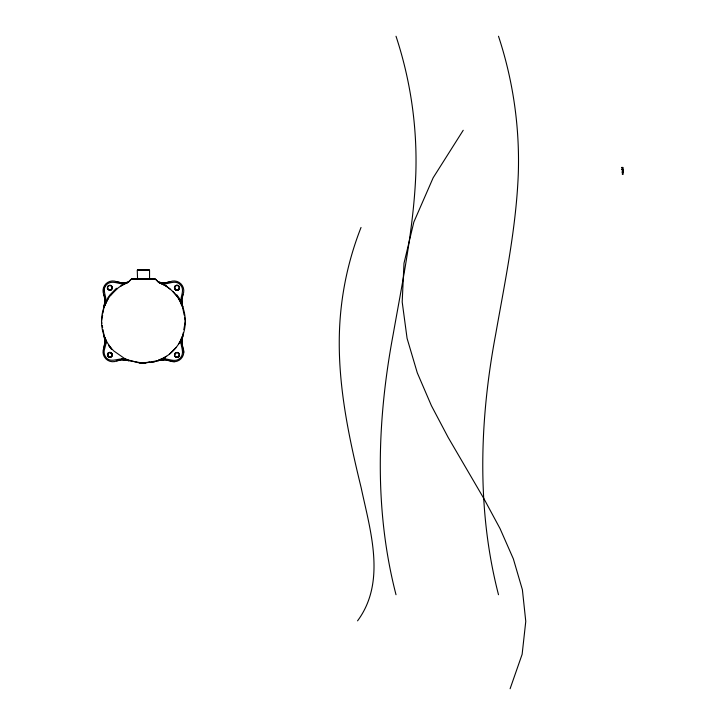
<?xml version="1.0" encoding="UTF-8"?>
<svg xmlns="http://www.w3.org/2000/svg" width="725" height="725" viewBox="0 0 725 725"><rect width="100%" height="100%" fill="white"/><g stroke="black" fill="none" stroke-linecap="round" stroke-linejoin="round"><path stroke-width="1.09" d="M108.215 356.528L107.762 353.918L107.463 355.848L109.239 357.425L110.789 357.271L112.085 356.066L112.012 353.51L109.865 352.359L108.641 352.658L107.327 354.298M137.261 270.244L137.56 278.772L149.549 278.699L149.549 270.244M622.893 171.789L622.893 172.396M622.893 171.363L622.893 169.967M622.195 172.568C623.056 173.782 621.497 171.354 622.63 169.732M139.254 362.482L122.761 359.609L116.698 360.941A9.815 9.815 0 0 1 103.811 348.045L105.125 340.977L103.004 329.639M154.543 278.898L155.893 279.442L158.467 282.243L164.339 283.058L170.112 281.744A9.815 9.815 0 0 1 182.999 294.631A16.457 16.457 0 0 0 181.721 299.86L181.848 303.485L184.177 315.121M132.267 278.898L130.917 279.442L128.343 282.243L122.471 283.058L116.698 281.744A9.815 9.815 0 0 0 103.811 294.631A16.457 16.457 0 0 1 105.089 299.86L103.004 313.046M183.788 352.187L181.721 342.825L183.253 332.748M622.567 171.816L622.693 170.529L622.702 171.363M143.804 363.279L142.571 362.817M182.999 294.631L181.676 300.694L182.691 306.82C176.927 299.679 186.66 291.106 180.135 284.617C173.846 278.183 165.472 287.517 158.476 282.243L166.252 286.185L170.384 289.302M103.811 294.631L105.134 300.694L104.119 306.82C108.94 300.114 102.696 293.398 104.654 286.429L103.63 291.758M107.762 353.918L107.581 355.268A2.293 2.293 0 0 0 111.46 356.528L112.139 353.99L110.064 352.377M174.444 355.178L175.504 352.785L177.244 352.377L178.83 353.138L179.501 354.679L178.45 357.026M103.811 348.045L105.134 341.983L104.119 335.856L106.203 342.825L104.255 350.275A9.579 9.579 0 0 0 104.808 355.359C109.738 366.152 121.211 354.761 128.887 360.624L121.918 359.654A16.457 16.457 0 0 0 116.698 360.941M107.481 286.892L107.98 289.538M102.633 315.121L101.518 321.338L101.89 323.413M183.806 329.639L185.292 321.338M174.254 361.73L164.892 359.654L157.932 360.624C165.227 355.023 174.408 364.929 180.697 357.498C185.962 350.827 177.353 342.853 182.691 335.874L181.676 341.983L182.999 348.045A9.815 9.815 0 0 1 170.112 360.941L164.049 359.609L151.706 361.739M112.384 354.933L111.614 356.682L109.239 357.425M180.607 342.898L182.691 335.874L181.721 342.825M144.03 363.035L141.855 363.252L144.955 363.252L142.055 363.071M106.185 299.942L104.119 306.811L105.089 299.86M622.829 169.976L622.757 170.203A4.821 4.821 0 0 1 622.893 169.75M111.904 355.903L112.139 353.99L112.103 354.552A2.293 2.293 0 0 0 107.581 354.552M510.101 688.75L522.136 654.285L525.77 621.388L522.39 589.715L513.363 558.903L500.051 528.616L483.829 498.51L448.15 437.402L431.429 405.719L417.283 372.822L407.078 338.348L402.194 301.962L403.988 263.302L413.848 222.04L433.133 177.815L463.221 130.273M181.069 340.868L181.667 339.3M104.119 306.811L108.387 298.347M178.794 343.849L181.359 339.092M357.552 620.845C386.543 581.785 370.267 530.637 361.141 487.644C348.054 434.076 336.554 379.275 339.808 323.803A313.898 313.898 0 0 1 361.032 227.451M108.215 353.283L108.641 352.658M178.169 290.027L178.595 289.393L176.048 290.072L174.825 289.184L174.408 287.544L175.124 286.022L176.646 285.215L178.332 285.596L179.274 286.774L179.465 288.423L178.169 290.027L176.048 290.072L177.978 289.837M107.345 298.591L109.973 294.848L116.462 288.269M107.481 354.027L108.36 352.785M111.46 356.528L111.967 354.017L109.838 352.613M110.399 295.546L117.015 288.813M176.238 347.347L169.396 354.19M131.542 279.034L128.035 282.378A41.887 41.887 0 0 0 113.789 350.954L125.706 359.301L139.753 363.062L145.073 363.189L143.795 363.225M161.204 359.265L166.551 356.256M120.631 286.139L124.89 283.765M170.112 281.744L164.747 283.04L158.476 282.243L164.521 284.073M149.549 278.699L148.788 278.699M132.258 279.071L137.252 279.098L136.345 279.107M104.409 288.478A8.473 8.473 0 0 1 108.75 283.085C115.193 280.031 121.954 286.801 128.343 282.243L122.362 283.076L116.698 281.744M108.36 285.65L110.064 285.242L111.605 285.913L112.366 287.508L111.306 289.9L109.566 290.299M121.981 284.127L128.343 282.243L122.362 283.076M164.965 358.54L157.932 360.624L164.892 359.654M149.631 362.11L143.405 363.225L141.33 362.853M142.635 363.279L144.955 363.252L142.009 363.279M136.771 279.016L137.342 278.926L136.409 278.898M155.268 279.034L158.775 282.378A41.887 41.887 0 0 1 154.244 361.802L141.747 363.189M139.753 363.062L154.244 361.802M138.113 270.126L137.46 269.963L149.359 269.972L148.761 269.972M176.048 290.072L176.61 290.036M164.747 283.04L158.476 282.243L161.548 282.94M137.46 278.889L137.977 278.889M136.862 278.898L137.324 278.898M149.477 278.898L149.948 278.898M621.678 167.43L622.503 167.43M621.678 169.496L622.503 169.496M622.313 173.81L622.884 173.81M622.277 174.118L623.328 174.118M138.004 269.963L148.797 269.972M135.802 278.898L131.887 278.935L154.896 278.926L150.999 278.898M149.731 278.898L148.843 278.898L154.389 278.898M137.759 279.089L154.226 279.089M143.07 363.225L142 363.198M149.024 279.089L150.773 279.089M121.918 359.654L128.887 360.624L121.9 358.549M110.418 357.398L107.753 356.374M109.865 352.359L112.012 353.51M175.205 356.763L176.746 357.434M124.075 358.503L127.636 360.153M161.775 283.348L166.614 285.94M173.076 291.776L176.9 296.172M108.977 346.169L111.614 349.396M108.65 345L111.161 348.362M176.891 294.93L179.546 298.655M176.483 295.329L179.075 298.981M107.463 355.821L108.061 356.682M178.685 298.745L182.691 306.811L181.721 299.86M105.089 342.825L104.119 335.856L106.24 340.668M182.691 306.811L180.634 299.969M104.617 337.17L106.203 342.825M107.581 355.268L107.762 355.884M498.501 36.25C513.128 80.557 519.825 127.256 518.293 173.882C516.182 227.985 505.044 281.128 495.673 334.298C479.533 420.183 476.479 509.548 498.501 594.727M396.013 36.25C410.64 80.557 417.346 127.256 415.815 173.882C413.694 227.985 402.565 281.128 393.186 334.298C377.045 420.183 373.991 509.548 396.013 594.727M144.103 362.817L144.193 363.279M623.237 170.774L623.074 169.868M184.549 317.188L185.102 320.305M102.261 325.489L102.633 327.564M622.993 170.23L623.147 171.227M623.201 170.892L623.364 172.822L623.364 171.879M622.893 167.43L622.893 169.496M622.702 167.43L622.702 169.496M621.987 167.43L621.987 169.496M143.024 362.817L142.997 363.279L143.079 362.817M107.517 286.701L107.345 288.559L108.75 290.1L111.161 289.946L112.157 288.849L112.33 286.982L110.934 285.451L108.523 285.596L107.517 286.701M174.653 353.836L174.48 355.694L175.876 357.235L178.287 357.081L179.292 355.984L179.465 354.117L178.06 352.586L175.649 352.731L174.653 353.836M174.616 286.892L175.115 289.538L176.701 290.299L179.093 289.239L179.501 287.508L178.74 285.913L177.199 285.242L175.495 285.65L174.616 286.892M175.532 356.682A2.293 2.293 0 0 0 179.229 355.268A2.293 2.293 0 0 0 176.148 352.767A2.293 2.293 0 0 0 175.532 356.682M108.397 289.556A2.293 2.293 0 0 0 112.103 288.133A2.293 2.293 0 0 0 109.022 285.632A2.293 2.293 0 0 0 108.397 289.556M175.532 289.556A2.293 2.293 0 0 0 179.229 288.133A2.293 2.293 0 0 0 176.148 285.632A2.293 2.293 0 0 0 175.532 289.556"/></g></svg>
